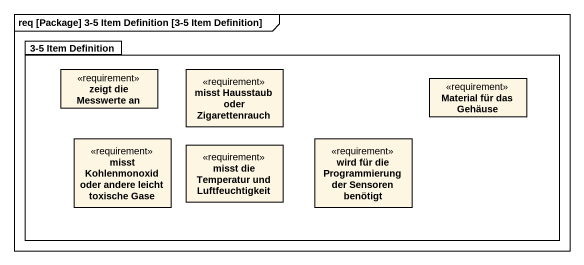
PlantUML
@startuml
mainframe req [Package] 3-5 Item Definition [3-5 Item Definition]
hide circle
hide empty members
package "3-5 Item Definition" as p3_5_Item_Definition {
  class "zeigt die Messwerte an" as zeigt_die_Messwerte_an <<requirement>>
  class "misst Hausstaub oder Zigarettenrauch" as misst_Hausstaub_oder <<requirement>>
  class "Material für das Gehäuse" as Material_für_das_Gehäuse <<requirement>>
  class "misst Kohlenmonoxid oder andere leicht toxische Gase" as misst_Kohlenmonoxid_oder <<requirement>>
  class "misst die Temperatur und Luftfeuchtigkeit" as misst_die_Temperatur_und <<requirement>>
  class "wird für die Programmierung der Sensoren benötigt" as wird_für_die_Programmierung <<requirement>>
}
@enduml
